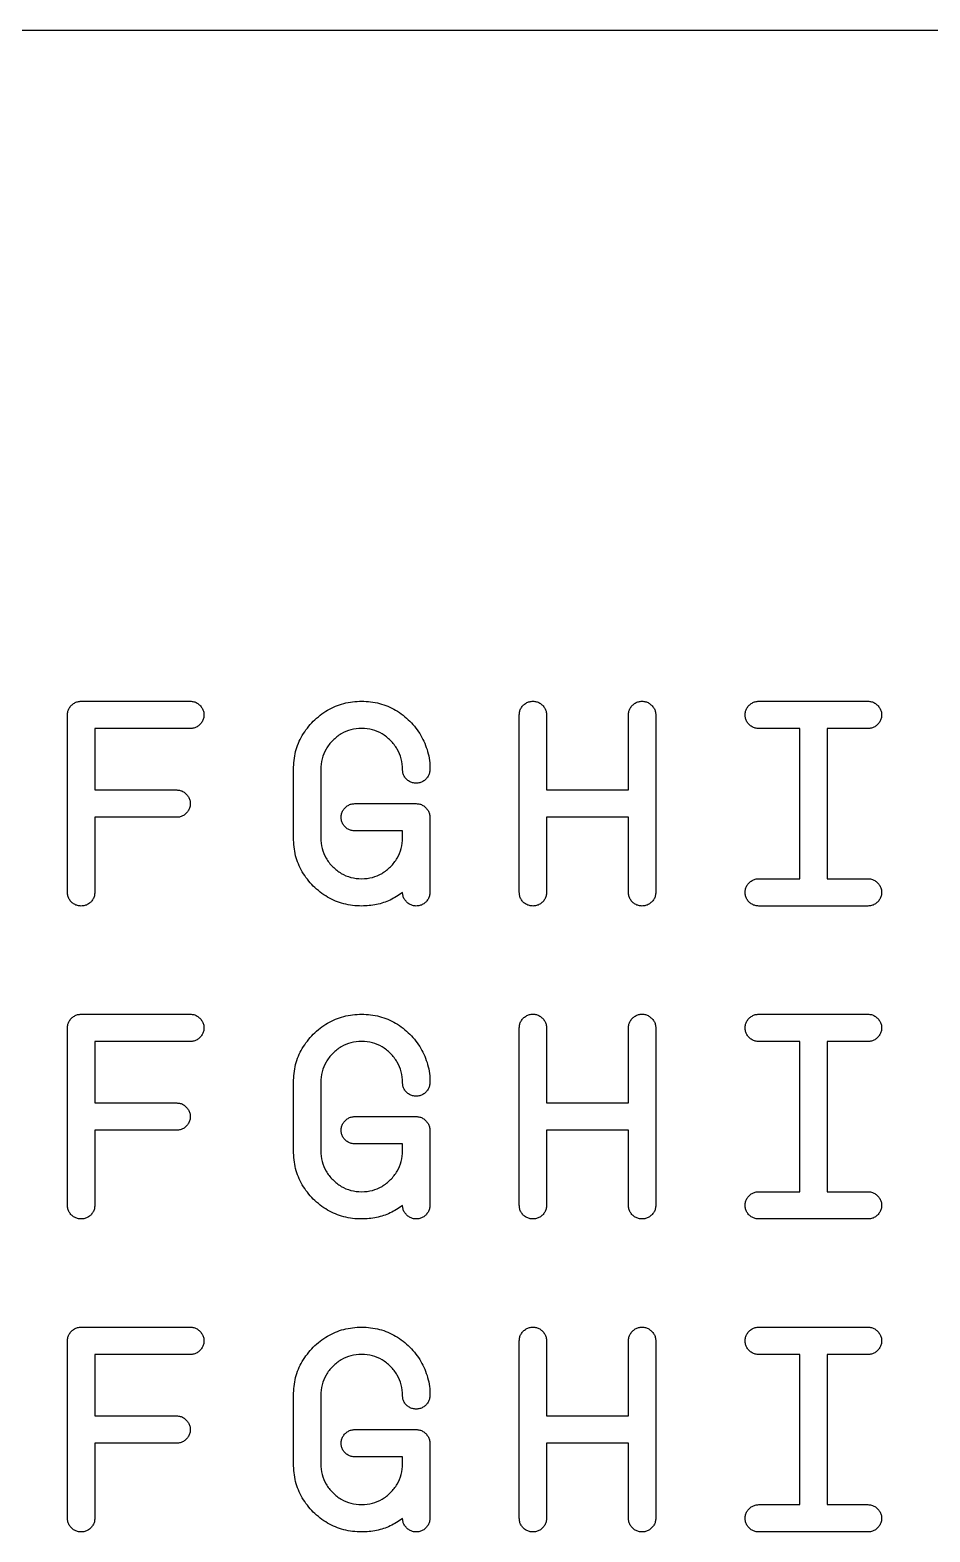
# Model space of a CAD drawing. Extents: x 7.2 to 83.4, y 7.2 to 40.5.
# Drawn here: x 26.04 to 35.66, y 24.43 to 40.48 of the extents above; entities that cross this region are included whole.
import ezdxf

# ---------------------------------------------------------------- set-up
doc = ezdxf.new("R2010")
doc.units = 0
doc.layers.add('Layer_1', color=7, linetype='CONTINUOUS')

msp = doc.modelspace()

# ---------------------------------------------------------------- linework, layer by layer
at = {"layer": 'Layer_1', "color": 7}
for p, q in [((7.194389, 40.477476), (83.387785, 40.477476)), ((26.581789, 33.307247), (27.748529, 33.307247)), ((33.825838, 33.307247), (34.992578, 33.307247)), ((26.435947, 31.265454), (26.435947, 33.161405)), ((31.265314, 31.265454), (31.265314, 33.161405)), ((31.557, 33.161405), (31.557, 32.359271)), ((32.432052, 32.359271), (32.432052, 33.161405)), ((32.723737, 33.161405), (32.723737, 31.265454)), ((27.748529, 33.015562), (26.727633, 33.015562)), ((26.727633, 33.015562), (26.727633, 32.359271)), ((34.263367, 33.015562), (33.825838, 33.015562)), ((34.263367, 31.411296), (34.263367, 33.015562)), ((34.992578, 33.015562), (34.555049, 33.015562)), ((34.555049, 33.015562), (34.555049, 31.411296)), ((28.85063, 31.848823), (28.85063, 32.578035)), ((29.142315, 32.578035), (29.142315, 31.848823)), ((26.727633, 32.359271), (27.602685, 32.359271)), ((31.557, 32.359271), (32.432052, 32.359271)), ((29.50692, 32.213429), (30.163211, 32.213429)), ((27.602685, 32.067587), (26.727633, 32.067587)), ((26.727633, 32.067587), (26.727633, 31.265454)), ((30.309052, 32.067587), (30.309052, 31.265454)), ((32.432052, 32.067587), (31.557, 32.067587)), ((31.557, 32.067587), (31.557, 31.265454)), ((32.432052, 31.265454), (32.432052, 32.067587)), ((30.01737, 31.921744), (29.50692, 31.921744)), ((30.01737, 31.848823), (30.01737, 31.921744)), ((33.825838, 31.411296), (34.263367, 31.411296)), ((34.555049, 31.411296), (34.992578, 31.411296)), ((34.992578, 31.119611), (33.825838, 31.119611)), ((26.581789, 29.963782), (27.748529, 29.963782)), ((33.825838, 29.963782), (34.992578, 29.963782)), ((26.435947, 27.921989), (26.435947, 29.817939)), ((31.265314, 27.921989), (31.265314, 29.817939)), ((31.557, 29.817939), (31.557, 29.015806)), ((32.432052, 29.015806), (32.432052, 29.817939)), ((32.723737, 29.817939), (32.723737, 27.921989)), ((27.748529, 29.672097), (26.727633, 29.672097)), ((26.727633, 29.672097), (26.727633, 29.015806)), ((34.263367, 29.672097), (33.825838, 29.672097)), ((34.263367, 28.067831), (34.263367, 29.672097)), ((34.992578, 29.672097), (34.555049, 29.672097)), ((34.555049, 29.672097), (34.555049, 28.067831)), ((28.85063, 28.505358), (28.85063, 29.23457)), ((29.142315, 29.23457), (29.142315, 28.505358)), ((26.727633, 29.015806), (27.602685, 29.015806)), ((31.557, 29.015806), (32.432052, 29.015806)), ((27.602685, 28.724122), (26.727633, 28.724122)), ((26.727633, 28.724122), (26.727633, 27.921989)), ((29.50692, 28.869964), (30.163211, 28.869964)), ((30.309052, 28.724122), (30.309052, 27.921989)), ((32.432052, 28.724122), (31.557, 28.724122)), ((31.557, 28.724122), (31.557, 27.921989)), ((32.432052, 27.921989), (32.432052, 28.724122)), ((30.01737, 28.578279), (29.50692, 28.578279)), ((30.01737, 28.505358), (30.01737, 28.578279)), ((33.825838, 28.067831), (34.263367, 28.067831)), ((34.555049, 28.067831), (34.992578, 28.067831)), ((34.992578, 27.776146), (33.825838, 27.776146)), ((26.435947, 24.578518), (26.435947, 26.474469)), ((26.581789, 26.620311), (27.748529, 26.620311)), ((31.265314, 24.578518), (31.265314, 26.474469)), ((31.557, 26.474469), (31.557, 25.672336)), ((32.432052, 25.672336), (32.432052, 26.474469)), ((32.723737, 26.474469), (32.723737, 24.578518)), ((33.825838, 26.620311), (34.992578, 26.620311)), ((27.748529, 26.328627), (26.727633, 26.328627)), ((26.727633, 26.328627), (26.727633, 25.672336)), ((34.263367, 26.328627), (33.825838, 26.328627)), ((34.263367, 24.72436), (34.263367, 26.328627)), ((34.992578, 26.328627), (34.555049, 26.328627)), ((34.555049, 26.328627), (34.555049, 24.72436)), ((28.85063, 25.161887), (28.85063, 25.891099)), ((29.142315, 25.891099), (29.142315, 25.161887)), ((26.727633, 25.672336), (27.602685, 25.672336)), ((31.557, 25.672336), (32.432052, 25.672336)), ((29.50692, 25.526493), (30.163211, 25.526493)), ((27.602685, 25.380651), (26.727633, 25.380651)), ((26.727633, 25.380651), (26.727633, 24.578518)), ((30.309052, 25.380651), (30.309052, 24.578518)), ((32.432052, 25.380651), (31.557, 25.380651)), ((31.557, 25.380651), (31.557, 24.578518)), ((32.432052, 24.578518), (32.432052, 25.380651)), ((30.01737, 25.234809), (29.50692, 25.234809)), ((30.01737, 25.161887), (30.01737, 25.234809)), ((33.825838, 24.72436), (34.263367, 24.72436)), ((34.555049, 24.72436), (34.992578, 24.72436)), ((34.992578, 24.432676), (33.825838, 24.432676))]:
    msp.add_line(p, q, dxfattribs=at)
for points, knots in [([(26.435947, 33.161405), (26.436792, 33.174189), (26.438449, 33.199298), (26.453568, 33.234665), (26.477454, 33.264822), (26.507736, 33.288865), (26.543554, 33.304615), (26.568941, 33.306363), (26.581789, 33.307247)], [0, 0, 0, 0, 0.038209, 0.075044, 0.113261, 0.152616, 0.190086, 0.228476, 0.228476, 0.228476, 0.228476]), ([(27.748529, 33.307247), (27.761317, 33.306366), (27.786491, 33.304631), (27.821997, 33.288989), (27.851389, 33.264295), (27.876221, 33.234866), (27.891361, 33.199367), (27.895902, 33.161355), (27.891338, 33.123168), (27.8761, 33.087351), (27.851916, 33.057069), (27.821796, 33.033183), (27.78642, 33.018064), (27.761313, 33.016406), (27.748529, 33.015562)], [0, 0, 0, 0, 0.038229, 0.075252, 0.113972, 0.152693, 0.189717, 0.227946, 0.266336, 0.303807, 0.343162, 0.381379, 0.418213, 0.456422, 0.456422, 0.456422, 0.456422]), ([(28.85063, 32.578035), (28.85487, 32.642555), (28.863195, 32.769212), (28.939326, 32.947575), (29.058465, 33.098351), (29.209545, 33.218318), (29.388311, 33.292639), (29.579797, 33.314677), (29.771078, 33.292661), (29.949609, 33.218441), (30.099531, 33.097824), (30.220614, 32.947777), (30.29313, 32.769276), (30.313963, 32.629728), (30.30629, 32.539801), (30.290708, 32.503974), (30.26662, 32.473728), (30.236475, 32.449711), (30.201103, 32.43507), (30.163162, 32.430725), (30.125044, 32.435091), (30.089356, 32.449833), (30.058351, 32.473203), (30.035116, 32.504172), (30.019886, 32.53987), (30.015668, 32.603892), (30.009768, 32.692736), (29.963832, 32.799837), (29.892237, 32.890345), (29.80162, 32.962339), (29.694552, 33.00682), (29.579841, 33.020011), (29.465131, 33.00682), (29.358063, 32.962338), (29.267444, 32.890346), (29.195853, 32.799836), (29.149913, 32.69274), (29.144877, 32.616719), (29.142315, 32.578035)], [0, 0, 0, 0, 0.192835, 0.378541, 0.571021, 0.764637, 0.950979, 1.143994, 1.336849, 1.522742, 1.71572, 1.908698, 2.094591, 2.287446, 2.325836, 2.363306, 2.40266, 2.440878, 2.477713, 2.515922, 2.554291, 2.591575, 2.630435, 2.669294, 2.706578, 2.744948, 2.860561, 2.972149, 3.088067, 3.203984, 3.315572, 3.431184, 3.546795, 3.658384, 3.774301, 3.890218, 4.001806, 4.117418, 4.117418, 4.117418, 4.117418]), ([(31.265314, 33.161405), (31.266158, 33.174188), (31.267816, 33.199296), (31.282935, 33.234672), (31.30682, 33.264793), (31.337103, 33.288977), (31.37292, 33.304214), (31.411106, 33.308779), (31.449118, 33.304237), (31.484617, 33.289098), (31.514048, 33.264266), (31.538741, 33.234873), (31.554384, 33.199367), (31.556118, 33.174193), (31.557, 33.161405)], [0, 0, 0, 0, 0.038209, 0.075044, 0.113261, 0.152616, 0.190086, 0.228476, 0.266705, 0.303729, 0.34245, 0.381171, 0.418195, 0.456424, 0.456424, 0.456424, 0.456424]), ([(32.432052, 33.161405), (32.432896, 33.174188), (32.434554, 33.199296), (32.449673, 33.234672), (32.473558, 33.264793), (32.503841, 33.288977), (32.539659, 33.304214), (32.577846, 33.308779), (32.615858, 33.304237), (32.651356, 33.289098), (32.680785, 33.264265), (32.705479, 33.234873), (32.721121, 33.199367), (32.722856, 33.174193), (32.723737, 33.161405)], [0, 0, 0, 0, 0.038209, 0.075044, 0.113261, 0.152616, 0.190087, 0.228478, 0.266707, 0.30373, 0.342451, 0.381171, 0.418195, 0.456424, 0.456424, 0.456424, 0.456424]), ([(33.825838, 33.015562), (33.812995, 33.016409), (33.787673, 33.018079), (33.751975, 33.033309), (33.721006, 33.056544), (33.697637, 33.087549), (33.682895, 33.123237), (33.678529, 33.161355), (33.682874, 33.199297), (33.697514, 33.234665), (33.721532, 33.264822), (33.751777, 33.288865), (33.787604, 33.304615), (33.812991, 33.306363), (33.825838, 33.307247)], [0, 0, 0, 0, 0.038369, 0.075653, 0.114513, 0.153372, 0.190657, 0.229027, 0.267236, 0.30407, 0.342287, 0.381642, 0.419113, 0.457502, 0.457502, 0.457502, 0.457502]), ([(34.992578, 33.307247), (35.005366, 33.306366), (35.03054, 33.304631), (35.066046, 33.288989), (35.095438, 33.264295), (35.12027, 33.234866), (35.13541, 33.199367), (35.139951, 33.161355), (35.135387, 33.123168), (35.120149, 33.087351), (35.095965, 33.057069), (35.065845, 33.033183), (35.030469, 33.018064), (35.005362, 33.016406), (34.992578, 33.015562)], [0, 0, 0, 0, 0.038229, 0.075252, 0.113972, 0.152693, 0.189717, 0.227946, 0.266336, 0.303807, 0.343162, 0.381379, 0.418213, 0.456422, 0.456422, 0.456422, 0.456422]), ([(27.602685, 32.359271), (27.615474, 32.35839), (27.640648, 32.356656), (27.676155, 32.341013), (27.705548, 32.31632), (27.73038, 32.28689), (27.74552, 32.251392), (27.750061, 32.21338), (27.745497, 32.175193), (27.730259, 32.139376), (27.706074, 32.109093), (27.675954, 32.085208), (27.640578, 32.070088), (27.615469, 32.068431), (27.602685, 32.067587)], [0, 0, 0, 0, 0.03823, 0.075254, 0.113975, 0.152696, 0.189719, 0.227949, 0.266339, 0.30381, 0.343164, 0.381382, 0.418217, 0.456427, 0.456427, 0.456427, 0.456427]), ([(29.50692, 31.921744), (29.494078, 31.922591), (29.468756, 31.924261), (29.433058, 31.939491), (29.402089, 31.962726), (29.37872, 31.993731), (29.363978, 32.029419), (29.359612, 32.067537), (29.363956, 32.105479), (29.378597, 32.140847), (29.402614, 32.171004), (29.43286, 32.195047), (29.468687, 32.210797), (29.494073, 32.212545), (29.50692, 32.213429)], [0, 0, 0, 0, 0.038369, 0.075653, 0.114513, 0.153372, 0.190656, 0.229026, 0.267235, 0.30407, 0.342287, 0.381642, 0.419113, 0.457502, 0.457502, 0.457502, 0.457502]), ([(30.163211, 32.213429), (30.176, 32.212548), (30.201175, 32.210813), (30.236672, 32.19517), (30.266103, 32.170478), (30.290795, 32.141047), (30.306437, 32.105551), (30.308171, 32.080376), (30.309052, 32.067587)], [0, 0, 0, 0, 0.038229, 0.075253, 0.113975, 0.152695, 0.189718, 0.227947, 0.227947, 0.227947, 0.227947]), ([(30.01737, 31.263995), (29.974446, 31.235041), (29.888898, 31.177335), (29.737983, 31.129769), (29.569057, 31.113423), (29.388335, 31.134105), (29.209758, 31.207908), (29.057936, 31.327064), (28.939453, 31.47869), (28.86321, 31.657373), (28.854873, 31.784244), (28.85063, 31.848823)], [0, 0, 0, 0, 0.154659, 0.308237, 0.468497, 0.661492, 0.847648, 1.040767, 1.233886, 1.420042, 1.613038, 1.613038, 1.613038, 1.613038]), ([(29.142315, 31.848823), (29.144877, 31.810139), (29.149913, 31.734118), (29.195853, 31.627022), (29.267444, 31.536512), (29.358063, 31.46452), (29.465131, 31.420039), (29.579841, 31.406847), (29.694552, 31.420039), (29.80162, 31.464519), (29.892238, 31.536513), (29.963831, 31.627022), (30.009772, 31.734118), (30.014808, 31.810139), (30.01737, 31.848823)], [0, 0, 0, 0, 0.115612, 0.2272, 0.343117, 0.459035, 0.570623, 0.686234, 0.801847, 0.913435, 1.029352, 1.145269, 1.256858, 1.37247, 1.37247, 1.37247, 1.37247]), ([(33.825838, 31.119611), (33.812995, 31.120458), (33.787673, 31.122128), (33.751975, 31.137358), (33.721006, 31.160593), (33.697637, 31.191598), (33.682895, 31.227286), (33.678529, 31.265404), (33.682874, 31.303346), (33.697514, 31.338714), (33.721532, 31.368871), (33.751777, 31.392914), (33.787604, 31.408664), (33.812991, 31.410412), (33.825838, 31.411296)], [0, 0, 0, 0, 0.038369, 0.075653, 0.114513, 0.153372, 0.190657, 0.229027, 0.267236, 0.30407, 0.342287, 0.381642, 0.419113, 0.457502, 0.457502, 0.457502, 0.457502]), ([(34.992578, 31.411296), (35.005366, 31.410415), (35.03054, 31.40868), (35.066046, 31.393038), (35.095438, 31.368344), (35.12027, 31.338915), (35.13541, 31.303417), (35.139951, 31.265404), (35.135387, 31.227217), (35.120149, 31.1914), (35.095965, 31.161118), (35.065845, 31.137232), (35.030469, 31.122113), (35.005362, 31.120455), (34.992578, 31.119611)], [0, 0, 0, 0, 0.038229, 0.075252, 0.113972, 0.152693, 0.189717, 0.227946, 0.266336, 0.303807, 0.343162, 0.381379, 0.418213, 0.456422, 0.456422, 0.456422, 0.456422]), ([(26.727633, 31.265454), (26.726748, 31.252607), (26.725001, 31.22722), (26.70925, 31.191392), (26.685208, 31.161147), (26.655051, 31.137129), (26.619682, 31.122488), (26.58174, 31.118144), (26.543621, 31.12251), (26.507934, 31.137252), (26.476929, 31.160622), (26.453694, 31.19159), (26.438464, 31.227289), (26.436794, 31.252611), (26.435947, 31.265454)], [0, 0, 0, 0, 0.03839, 0.075861, 0.115216, 0.153433, 0.190268, 0.228478, 0.266848, 0.304132, 0.342991, 0.381851, 0.419135, 0.457505, 0.457505, 0.457505, 0.457505]), ([(30.309052, 31.265454), (30.308168, 31.252607), (30.306421, 31.22722), (30.290671, 31.191393), (30.26663, 31.161147), (30.236472, 31.137127), (30.201105, 31.122498), (30.163202, 31.118113), (30.125249, 31.122615), (30.089748, 31.137758), (30.060367, 31.162581), (30.035731, 31.191746), (30.020021, 31.226717), (30.01826, 31.251474), (30.01737, 31.263995)], [0, 0, 0, 0, 0.03839, 0.075861, 0.115214, 0.153433, 0.190268, 0.228477, 0.266705, 0.303728, 0.342449, 0.381044, 0.417621, 0.455047, 0.455047, 0.455047, 0.455047]), ([(31.557, 31.265454), (31.556115, 31.252607), (31.554367, 31.22722), (31.538617, 31.191392), (31.514574, 31.161147), (31.484416, 31.137129), (31.449048, 31.122489), (31.411106, 31.118144), (31.372988, 31.12251), (31.337301, 31.137252), (31.306295, 31.160622), (31.283061, 31.19159), (31.267831, 31.227289), (31.266161, 31.252611), (31.265314, 31.265454)], [0, 0, 0, 0, 0.03839, 0.075861, 0.115216, 0.153434, 0.190269, 0.228478, 0.266847, 0.304131, 0.342991, 0.38185, 0.419135, 0.457505, 0.457505, 0.457505, 0.457505]), ([(32.723737, 31.265454), (32.722853, 31.252607), (32.721105, 31.22722), (32.705355, 31.191392), (32.681312, 31.161147), (32.651156, 31.137129), (32.615788, 31.122488), (32.577846, 31.118144), (32.539728, 31.12251), (32.504039, 31.137252), (32.473033, 31.160622), (32.449798, 31.19159), (32.434569, 31.227289), (32.432899, 31.252611), (32.432052, 31.265454)], [0, 0, 0, 0, 0.03839, 0.075861, 0.115216, 0.153433, 0.190267, 0.228476, 0.266847, 0.304131, 0.342991, 0.381851, 0.419135, 0.457505, 0.457505, 0.457505, 0.457505]), ([(26.435947, 29.817939), (26.436792, 29.830724), (26.438449, 29.855833), (26.453568, 29.8912), (26.477454, 29.921357), (26.507736, 29.9454), (26.543554, 29.96115), (26.568941, 29.962897), (26.581789, 29.963782)], [0, 0, 0, 0, 0.038209, 0.075044, 0.113261, 0.152616, 0.190086, 0.228476, 0.228476, 0.228476, 0.228476]), ([(27.748529, 29.963782), (27.761317, 29.9629), (27.786491, 29.961166), (27.821997, 29.945523), (27.851389, 29.92083), (27.876221, 29.891401), (27.891361, 29.855902), (27.895902, 29.81789), (27.891338, 29.779703), (27.8761, 29.743886), (27.851916, 29.713604), (27.821796, 29.689718), (27.78642, 29.674599), (27.761313, 29.672941), (27.748529, 29.672097)], [0, 0, 0, 0, 0.038229, 0.075252, 0.113972, 0.152693, 0.189717, 0.227946, 0.266336, 0.303807, 0.343162, 0.381379, 0.418213, 0.456421, 0.456421, 0.456421, 0.456421]), ([(28.85063, 29.23457), (28.85487, 29.29909), (28.863195, 29.425747), (28.939326, 29.60411), (29.058465, 29.754886), (29.209545, 29.874853), (29.388311, 29.949174), (29.579797, 29.971211), (29.771078, 29.949196), (29.949609, 29.874976), (30.099531, 29.754359), (30.220614, 29.604312), (30.29313, 29.425811), (30.313963, 29.286263), (30.30629, 29.196336), (30.290708, 29.160509), (30.26662, 29.130262), (30.236475, 29.106246), (30.201103, 29.091605), (30.163162, 29.08726), (30.125044, 29.091626), (30.089356, 29.106368), (30.058351, 29.129738), (30.035116, 29.160707), (30.019886, 29.196405), (30.015668, 29.260427), (30.009768, 29.349271), (29.963832, 29.456372), (29.892237, 29.54688), (29.80162, 29.618874), (29.694552, 29.663355), (29.579841, 29.676546), (29.465131, 29.663355), (29.358063, 29.618873), (29.267444, 29.546881), (29.195853, 29.456371), (29.149913, 29.349275), (29.144877, 29.273254), (29.142315, 29.23457)], [0, 0, 0, 0, 0.192834, 0.378541, 0.571021, 0.764637, 0.950979, 1.143993, 1.336849, 1.522742, 1.71572, 1.908698, 2.094591, 2.287445, 2.325835, 2.363306, 2.40266, 2.440878, 2.477713, 2.515922, 2.554291, 2.591575, 2.630435, 2.669294, 2.706579, 2.744949, 2.860561, 2.972149, 3.088067, 3.203984, 3.315572, 3.431184, 3.546795, 3.658384, 3.774301, 3.890218, 4.001806, 4.117418, 4.117418, 4.117418, 4.117418]), ([(31.265314, 29.817939), (31.266158, 29.830723), (31.267816, 29.855831), (31.282935, 29.891207), (31.30682, 29.921327), (31.337103, 29.945512), (31.37292, 29.960749), (31.411106, 29.965313), (31.449118, 29.960772), (31.484617, 29.945633), (31.514048, 29.920801), (31.538741, 29.891408), (31.554384, 29.855901), (31.556118, 29.830728), (31.557, 29.817939)], [0, 0, 0, 0, 0.038209, 0.075044, 0.113261, 0.152616, 0.190086, 0.228476, 0.266705, 0.303729, 0.34245, 0.381171, 0.418195, 0.456424, 0.456424, 0.456424, 0.456424]), ([(32.432052, 29.817939), (32.432896, 29.830723), (32.434554, 29.855831), (32.449673, 29.891207), (32.473558, 29.921328), (32.503841, 29.945512), (32.539659, 29.960749), (32.577846, 29.965313), (32.615858, 29.960772), (32.651356, 29.945633), (32.680785, 29.9208), (32.705479, 29.891408), (32.721121, 29.855901), (32.722856, 29.830728), (32.723737, 29.817939)], [0, 0, 0, 0, 0.038209, 0.075044, 0.113261, 0.152616, 0.190087, 0.228478, 0.266707, 0.30373, 0.342451, 0.381171, 0.418195, 0.456424, 0.456424, 0.456424, 0.456424]), ([(33.825838, 29.672097), (33.812995, 29.672944), (33.787673, 29.674614), (33.751975, 29.689844), (33.721006, 29.713078), (33.697637, 29.744084), (33.682895, 29.779772), (33.678529, 29.81789), (33.682874, 29.855832), (33.697514, 29.8912), (33.721532, 29.921357), (33.751777, 29.9454), (33.787604, 29.96115), (33.812991, 29.962897), (33.825838, 29.963782)], [0, 0, 0, 0, 0.038369, 0.075653, 0.114513, 0.153372, 0.190657, 0.229026, 0.267235, 0.30407, 0.342287, 0.381642, 0.419113, 0.457502, 0.457502, 0.457502, 0.457502]), ([(34.992578, 29.963782), (35.005366, 29.9629), (35.03054, 29.961166), (35.066046, 29.945523), (35.095438, 29.92083), (35.12027, 29.891401), (35.13541, 29.855902), (35.139951, 29.81789), (35.135387, 29.779703), (35.120149, 29.743886), (35.095965, 29.713604), (35.065845, 29.689718), (35.030469, 29.674599), (35.005362, 29.672941), (34.992578, 29.672097)], [0, 0, 0, 0, 0.038229, 0.075252, 0.113972, 0.152693, 0.189717, 0.227946, 0.266336, 0.303807, 0.343162, 0.381379, 0.418213, 0.456421, 0.456421, 0.456421, 0.456421]), ([(27.602685, 29.015806), (27.615474, 29.014925), (27.640648, 29.013191), (27.676155, 28.997548), (27.705548, 28.972855), (27.73038, 28.943425), (27.74552, 28.907927), (27.750061, 28.869914), (27.745497, 28.831728), (27.730259, 28.79591), (27.706075, 28.765628), (27.675954, 28.741742), (27.640578, 28.726623), (27.615469, 28.724966), (27.602685, 28.724122)], [0, 0, 0, 0, 0.03823, 0.075254, 0.113975, 0.152696, 0.189719, 0.227949, 0.266339, 0.303809, 0.343164, 0.381382, 0.418217, 0.456427, 0.456427, 0.456427, 0.456427]), ([(29.50692, 28.578279), (29.494078, 28.579126), (29.468756, 28.580796), (29.433058, 28.596026), (29.402089, 28.619261), (29.37872, 28.650266), (29.363978, 28.685954), (29.359612, 28.724072), (29.363956, 28.762014), (29.378597, 28.797382), (29.402614, 28.827539), (29.43286, 28.851582), (29.468687, 28.867332), (29.494073, 28.86908), (29.50692, 28.869964)], [0, 0, 0, 0, 0.038369, 0.075653, 0.114513, 0.153372, 0.190657, 0.229027, 0.267236, 0.30407, 0.342287, 0.381642, 0.419113, 0.457502, 0.457502, 0.457502, 0.457502]), ([(30.163211, 28.869964), (30.176, 28.869083), (30.201175, 28.867348), (30.236672, 28.851705), (30.266103, 28.827013), (30.290795, 28.797582), (30.306437, 28.762086), (30.308171, 28.736911), (30.309052, 28.724122)], [0, 0, 0, 0, 0.038229, 0.075253, 0.113975, 0.152695, 0.189718, 0.227947, 0.227947, 0.227947, 0.227947]), ([(30.01737, 27.92053), (29.974446, 27.891576), (29.888898, 27.83387), (29.737983, 27.786304), (29.569057, 27.769958), (29.388335, 27.79064), (29.209758, 27.864443), (29.057936, 27.983599), (28.939453, 28.135225), (28.86321, 28.313908), (28.854873, 28.440779), (28.85063, 28.505358)], [0, 0, 0, 0, 0.154658, 0.308237, 0.468497, 0.661492, 0.847648, 1.040766, 1.233886, 1.420042, 1.613037, 1.613037, 1.613037, 1.613037]), ([(29.142315, 28.505358), (29.144877, 28.466674), (29.149913, 28.390653), (29.195853, 28.283557), (29.267444, 28.193047), (29.358063, 28.121055), (29.465131, 28.076573), (29.579841, 28.063382), (29.694552, 28.076573), (29.80162, 28.121054), (29.892238, 28.193048), (29.963831, 28.283557), (30.009772, 28.390653), (30.014808, 28.466674), (30.01737, 28.505358)], [0, 0, 0, 0, 0.115612, 0.2272, 0.343117, 0.459035, 0.570623, 0.686234, 0.801847, 0.913435, 1.029352, 1.145269, 1.256858, 1.37247, 1.37247, 1.37247, 1.37247]), ([(26.727633, 27.921989), (26.726748, 27.909142), (26.725001, 27.883755), (26.70925, 27.847927), (26.685208, 27.817682), (26.655051, 27.793664), (26.619682, 27.779023), (26.58174, 27.774679), (26.543622, 27.779045), (26.507934, 27.793787), (26.476928, 27.817157), (26.453694, 27.848125), (26.438464, 27.883824), (26.436794, 27.909146), (26.435947, 27.921989)], [0, 0, 0, 0, 0.03839, 0.075861, 0.115216, 0.153433, 0.190268, 0.228478, 0.266848, 0.304132, 0.342991, 0.381851, 0.419135, 0.457505, 0.457505, 0.457505, 0.457505]), ([(30.309052, 27.921989), (30.308168, 27.909142), (30.306421, 27.883755), (30.290671, 27.847928), (30.26663, 27.817682), (30.236472, 27.793662), (30.201105, 27.779033), (30.163202, 27.774649), (30.125249, 27.77915), (30.089748, 27.794293), (30.060367, 27.819116), (30.035731, 27.848281), (30.020021, 27.883252), (30.01826, 27.908009), (30.01737, 27.92053)], [0, 0, 0, 0, 0.03839, 0.07586, 0.115214, 0.153433, 0.190268, 0.228477, 0.266705, 0.303728, 0.342449, 0.381044, 0.417621, 0.455046, 0.455046, 0.455046, 0.455046]), ([(31.557, 27.921989), (31.556115, 27.909142), (31.554367, 27.883755), (31.538617, 27.847927), (31.514575, 27.817681), (31.484416, 27.793664), (31.449048, 27.779024), (31.411106, 27.774679), (31.372988, 27.779045), (31.337301, 27.793787), (31.306295, 27.817157), (31.283061, 27.848125), (31.267831, 27.883824), (31.266161, 27.909146), (31.265314, 27.921989)], [0, 0, 0, 0, 0.03839, 0.075861, 0.115216, 0.153434, 0.190269, 0.228478, 0.266847, 0.304131, 0.342991, 0.38185, 0.419134, 0.457504, 0.457504, 0.457504, 0.457504]), ([(32.723737, 27.921989), (32.722853, 27.909142), (32.721105, 27.883755), (32.705355, 27.847927), (32.681312, 27.817682), (32.651156, 27.793664), (32.615788, 27.779024), (32.577846, 27.774679), (32.539728, 27.779045), (32.504039, 27.793787), (32.473033, 27.817156), (32.449798, 27.848125), (32.434569, 27.883824), (32.432899, 27.909146), (32.432052, 27.921989)], [0, 0, 0, 0, 0.03839, 0.075861, 0.115216, 0.153433, 0.190267, 0.228475, 0.266846, 0.304131, 0.342991, 0.381851, 0.419135, 0.457505, 0.457505, 0.457505, 0.457505]), ([(33.825838, 27.776146), (33.812995, 27.776993), (33.787673, 27.778663), (33.751975, 27.793893), (33.721006, 27.817128), (33.697637, 27.848133), (33.682895, 27.883821), (33.678529, 27.921939), (33.682874, 27.959881), (33.697514, 27.995249), (33.721532, 28.025406), (33.751777, 28.049449), (33.787604, 28.065199), (33.812991, 28.066946), (33.825838, 28.067831)], [0, 0, 0, 0, 0.038369, 0.075653, 0.114513, 0.153372, 0.190657, 0.229026, 0.267235, 0.30407, 0.342287, 0.381642, 0.419113, 0.457502, 0.457502, 0.457502, 0.457502]), ([(34.992578, 28.067831), (35.005366, 28.06695), (35.03054, 28.065215), (35.066046, 28.049573), (35.095438, 28.024879), (35.12027, 27.99545), (35.13541, 27.959951), (35.139951, 27.921939), (35.135387, 27.883752), (35.120149, 27.847935), (35.095965, 27.817653), (35.065845, 27.793767), (35.030469, 27.778648), (35.005362, 27.77699), (34.992578, 27.776146)], [0, 0, 0, 0, 0.038229, 0.075252, 0.113972, 0.152693, 0.189717, 0.227946, 0.266336, 0.303807, 0.343162, 0.381379, 0.418213, 0.456421, 0.456421, 0.456421, 0.456421]), ([(26.435947, 26.474469), (26.436792, 26.487253), (26.438449, 26.512362), (26.453568, 26.547729), (26.477454, 26.577887), (26.507736, 26.601929), (26.543554, 26.617679), (26.568941, 26.619427), (26.581789, 26.620311)], [0, 0, 0, 0, 0.038209, 0.075044, 0.113261, 0.152616, 0.190086, 0.228476, 0.228476, 0.228476, 0.228476]), ([(27.748529, 26.620311), (27.761317, 26.61943), (27.786491, 26.617695), (27.821997, 26.602053), (27.851389, 26.577359), (27.876221, 26.54793), (27.891361, 26.512432), (27.895902, 26.474419), (27.891338, 26.436232), (27.8761, 26.400415), (27.851916, 26.370133), (27.821796, 26.346247), (27.78642, 26.331128), (27.761313, 26.329471), (27.748529, 26.328627)], [0, 0, 0, 0, 0.038229, 0.075252, 0.113972, 0.152693, 0.189717, 0.227946, 0.266336, 0.303807, 0.343162, 0.381379, 0.418213, 0.456421, 0.456421, 0.456421, 0.456421]), ([(28.85063, 25.891099), (28.85487, 25.95562), (28.863195, 26.082276), (28.939326, 26.260639), (29.058465, 26.411415), (29.209545, 26.531382), (29.388311, 26.605704), (29.579797, 26.627741), (29.771078, 26.605725), (29.949609, 26.531505), (30.099531, 26.410889), (30.220614, 26.260842), (30.29313, 26.08234), (30.313963, 25.942792), (30.30629, 25.852866), (30.290708, 25.817038), (30.26662, 25.786792), (30.236475, 25.762775), (30.201103, 25.748134), (30.163162, 25.743789), (30.125044, 25.748156), (30.089356, 25.762898), (30.058351, 25.786267), (30.035116, 25.817236), (30.019886, 25.852934), (30.015668, 25.916956), (30.009768, 26.0058), (29.963832, 26.112902), (29.892237, 26.203409), (29.80162, 26.275403), (29.694552, 26.319884), (29.579841, 26.333075), (29.465131, 26.319884), (29.358063, 26.275403), (29.267444, 26.203411), (29.195853, 26.1129), (29.149913, 26.005804), (29.144877, 25.929783), (29.142315, 25.891099)], [0, 0, 0, 0, 0.192834, 0.378541, 0.571021, 0.764637, 0.950979, 1.143993, 1.336849, 1.522742, 1.71572, 1.908698, 2.094591, 2.287445, 2.325835, 2.363306, 2.40266, 2.440878, 2.477713, 2.515922, 2.554291, 2.591575, 2.630435, 2.669294, 2.706579, 2.744949, 2.860561, 2.972149, 3.088067, 3.203984, 3.315572, 3.431184, 3.546795, 3.658384, 3.774301, 3.890218, 4.001806, 4.117418, 4.117418, 4.117418, 4.117418]), ([(31.265314, 26.474469), (31.266158, 26.487253), (31.267816, 26.51236), (31.282935, 26.547737), (31.30682, 26.577857), (31.337103, 26.602041), (31.37292, 26.617279), (31.411106, 26.621843), (31.449118, 26.617301), (31.484617, 26.602162), (31.514048, 26.57733), (31.538741, 26.547937), (31.554384, 26.512431), (31.556118, 26.487257), (31.557, 26.474469)], [0, 0, 0, 0, 0.038209, 0.075044, 0.113261, 0.152616, 0.190086, 0.228476, 0.266705, 0.303729, 0.34245, 0.381171, 0.418195, 0.456424, 0.456424, 0.456424, 0.456424]), ([(32.432052, 26.474469), (32.432896, 26.487253), (32.434554, 26.51236), (32.449673, 26.547737), (32.473558, 26.577857), (32.503841, 26.602041), (32.539659, 26.617279), (32.577846, 26.621843), (32.615858, 26.617302), (32.651356, 26.602162), (32.680785, 26.57733), (32.705479, 26.547937), (32.721121, 26.512431), (32.722856, 26.487257), (32.723737, 26.474469)], [0, 0, 0, 0, 0.038209, 0.075044, 0.113261, 0.152616, 0.190087, 0.228478, 0.266707, 0.30373, 0.342451, 0.381171, 0.418195, 0.456424, 0.456424, 0.456424, 0.456424]), ([(33.825838, 26.328627), (33.812995, 26.329473), (33.787673, 26.331143), (33.751975, 26.346373), (33.721006, 26.369608), (33.697637, 26.400613), (33.682895, 26.436301), (33.678529, 26.474419), (33.682874, 26.512361), (33.697514, 26.547729), (33.721532, 26.577887), (33.751777, 26.601929), (33.787604, 26.617679), (33.812991, 26.619427), (33.825838, 26.620311)], [0, 0, 0, 0, 0.038369, 0.075653, 0.114513, 0.153372, 0.190657, 0.229026, 0.267235, 0.30407, 0.342287, 0.381642, 0.419113, 0.457502, 0.457502, 0.457502, 0.457502]), ([(34.992578, 26.620311), (35.005366, 26.61943), (35.03054, 26.617695), (35.066046, 26.602053), (35.095438, 26.577359), (35.12027, 26.54793), (35.13541, 26.512432), (35.139951, 26.474419), (35.135387, 26.436232), (35.120149, 26.400415), (35.095965, 26.370133), (35.065845, 26.346247), (35.030469, 26.331128), (35.005362, 26.329471), (34.992578, 26.328627)], [0, 0, 0, 0, 0.038229, 0.075252, 0.113972, 0.152693, 0.189717, 0.227946, 0.266336, 0.303807, 0.343162, 0.381379, 0.418213, 0.456421, 0.456421, 0.456421, 0.456421]), ([(27.602685, 25.672336), (27.615474, 25.671455), (27.640648, 25.66972), (27.676155, 25.654078), (27.705548, 25.629384), (27.73038, 25.599955), (27.74552, 25.564456), (27.750061, 25.526444), (27.745497, 25.488257), (27.730259, 25.45244), (27.706075, 25.422158), (27.675954, 25.398272), (27.640578, 25.383153), (27.615469, 25.381495), (27.602685, 25.380651)], [0, 0, 0, 0, 0.03823, 0.075254, 0.113975, 0.152696, 0.189719, 0.227949, 0.266339, 0.303809, 0.343164, 0.381382, 0.418217, 0.456427, 0.456427, 0.456427, 0.456427]), ([(29.50692, 25.234809), (29.494078, 25.235656), (29.468756, 25.237325), (29.433058, 25.252555), (29.402089, 25.27579), (29.37872, 25.306795), (29.363978, 25.342484), (29.359612, 25.380602), (29.363956, 25.418544), (29.378597, 25.453912), (29.402614, 25.484069), (29.43286, 25.508111), (29.468687, 25.523861), (29.494073, 25.525609), (29.50692, 25.526493)], [0, 0, 0, 0, 0.038369, 0.075653, 0.114513, 0.153372, 0.190657, 0.229027, 0.267236, 0.30407, 0.342287, 0.381642, 0.419113, 0.457502, 0.457502, 0.457502, 0.457502]), ([(30.163211, 25.526493), (30.176, 25.525612), (30.201175, 25.523878), (30.236672, 25.508235), (30.266103, 25.483543), (30.290795, 25.454112), (30.306437, 25.418615), (30.308171, 25.39344), (30.309052, 25.380651)], [0, 0, 0, 0, 0.038229, 0.075253, 0.113975, 0.152695, 0.189718, 0.227947, 0.227947, 0.227947, 0.227947]), ([(30.01737, 24.577059), (29.974446, 24.548105), (29.888898, 24.490399), (29.737983, 24.442834), (29.569057, 24.426487), (29.388335, 24.44717), (29.209758, 24.520972), (29.057936, 24.640128), (28.939453, 24.791754), (28.86321, 24.970438), (28.854873, 25.097308), (28.85063, 25.161887)], [0, 0, 0, 0, 0.154658, 0.308237, 0.468497, 0.661492, 0.847648, 1.040766, 1.233886, 1.420042, 1.613037, 1.613037, 1.613037, 1.613037]), ([(29.142315, 25.161887), (29.144877, 25.123204), (29.149913, 25.047182), (29.195853, 24.940087), (29.267444, 24.849576), (29.358063, 24.777584), (29.465131, 24.733103), (29.579841, 24.719912), (29.694552, 24.733103), (29.80162, 24.777584), (29.892238, 24.849577), (29.963831, 24.940086), (30.009772, 25.047182), (30.014808, 25.123204), (30.01737, 25.161887)], [0, 0, 0, 0, 0.115612, 0.2272, 0.343117, 0.459035, 0.570623, 0.686234, 0.801847, 0.913435, 1.029352, 1.145269, 1.256858, 1.37247, 1.37247, 1.37247, 1.37247]), ([(33.825838, 24.432676), (33.812995, 24.433523), (33.787673, 24.435193), (33.751975, 24.450422), (33.721006, 24.473657), (33.697637, 24.504662), (33.682895, 24.540351), (33.678529, 24.578468), (33.682874, 24.61641), (33.697514, 24.651779), (33.721532, 24.681936), (33.751777, 24.705978), (33.787604, 24.721728), (33.812991, 24.723476), (33.825838, 24.72436)], [0, 0, 0, 0, 0.038369, 0.075653, 0.114513, 0.153372, 0.190657, 0.229026, 0.267235, 0.30407, 0.342287, 0.381642, 0.419113, 0.457502, 0.457502, 0.457502, 0.457502]), ([(34.992578, 24.72436), (35.005366, 24.723479), (35.03054, 24.721744), (35.066046, 24.706102), (35.095438, 24.681409), (35.12027, 24.651979), (35.13541, 24.616481), (35.139951, 24.578468), (35.135387, 24.540282), (35.120149, 24.504464), (35.095965, 24.474182), (35.065845, 24.450297), (35.030469, 24.435177), (35.005362, 24.43352), (34.992578, 24.432676)], [0, 0, 0, 0, 0.038229, 0.075252, 0.113972, 0.152693, 0.189717, 0.227946, 0.266336, 0.303807, 0.343162, 0.381379, 0.418213, 0.456421, 0.456421, 0.456421, 0.456421]), ([(26.727633, 24.578518), (26.726748, 24.565671), (26.725001, 24.540285), (26.70925, 24.504457), (26.685208, 24.474211), (26.655051, 24.450193), (26.619682, 24.435553), (26.58174, 24.431208), (26.543622, 24.435574), (26.507934, 24.450316), (26.476928, 24.473686), (26.453694, 24.504655), (26.438464, 24.540353), (26.436794, 24.565675), (26.435947, 24.578518)], [0, 0, 0, 0, 0.03839, 0.075861, 0.115216, 0.153433, 0.190268, 0.228478, 0.266848, 0.304132, 0.342991, 0.381851, 0.419135, 0.457505, 0.457505, 0.457505, 0.457505]), ([(30.309052, 24.578518), (30.308168, 24.565671), (30.306421, 24.540285), (30.290671, 24.504457), (30.26663, 24.474211), (30.236472, 24.450191), (30.201105, 24.435562), (30.163202, 24.431178), (30.125249, 24.435679), (30.089748, 24.450823), (30.060367, 24.475645), (30.035731, 24.50481), (30.020021, 24.539781), (30.01826, 24.564539), (30.01737, 24.577059)], [0, 0, 0, 0, 0.03839, 0.07586, 0.115214, 0.153433, 0.190268, 0.228477, 0.266705, 0.303728, 0.342449, 0.381044, 0.417621, 0.455046, 0.455046, 0.455046, 0.455046]), ([(31.557, 24.578518), (31.556115, 24.565671), (31.554367, 24.540284), (31.538617, 24.504457), (31.514575, 24.474211), (31.484416, 24.450194), (31.449048, 24.435553), (31.411106, 24.431208), (31.372988, 24.435575), (31.337301, 24.450316), (31.306295, 24.473686), (31.283061, 24.504655), (31.267831, 24.540353), (31.266161, 24.565675), (31.265314, 24.578518)], [0, 0, 0, 0, 0.03839, 0.075861, 0.115216, 0.153434, 0.190269, 0.228478, 0.266847, 0.304131, 0.342991, 0.38185, 0.419134, 0.457504, 0.457504, 0.457504, 0.457504]), ([(32.723737, 24.578518), (32.722853, 24.565671), (32.721105, 24.540285), (32.705355, 24.504457), (32.681312, 24.474211), (32.651156, 24.450194), (32.615788, 24.435553), (32.577846, 24.431208), (32.539728, 24.435574), (32.504039, 24.450316), (32.473033, 24.473686), (32.449798, 24.504655), (32.434569, 24.540353), (32.432899, 24.565675), (32.432052, 24.578518)], [0, 0, 0, 0, 0.03839, 0.075861, 0.115216, 0.153433, 0.190267, 0.228475, 0.266846, 0.304131, 0.342991, 0.381851, 0.419135, 0.457505, 0.457505, 0.457505, 0.457505])]:
    msp.add_open_spline(points, degree=3, knots=knots, dxfattribs=at)

doc.saveas('drawing.dxf')
